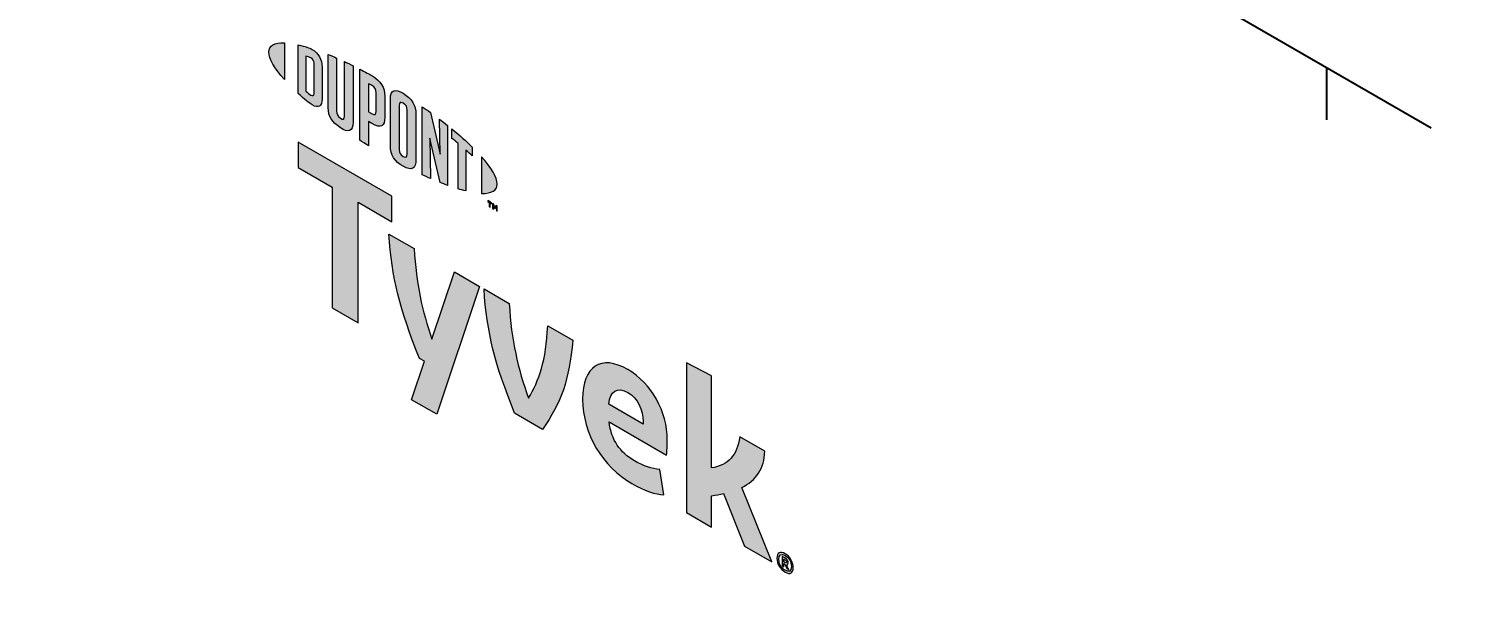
# Model space of a CAD drawing. Header units: inches. Extents: x -20.7 to 76.3, y -55.2 to 19.1.
# Drawn here: x -4.562 to -2.407, y 5.367 to 6.204 of the extents above; entities that cross this region are included whole.
import ezdxf

# ---------------------------------------------------------------- set-up
doc = ezdxf.new("R2010")
doc.units = ezdxf.units.IN
doc.header["$MEASUREMENT"] = 0
for name, color, linetype, lineweight in [('G-ANNO-TTLB', 7, 'Continuous', 0), ('LOGOS', 7, 'Continuous', 0), ('TYVEK', 7, 'Continuous', 0)]:
    doc.layers.add(name, color=color, linetype=linetype, lineweight=lineweight)

# ---------------------------------------------------------------- blocks, each defined once
blk = doc.blocks.new('Block_354')
at = {"layer": 'TYVEK', "color": 1, "lineweight": 25, "true_color": 0xff0000}
for p, q in [((-3.1021, 6.819), (-2.4626, 6.4491)), ((-2.6189, 6.5395), (-2.6189, 6.6177)), ((-3.1021, 6.4256), (-2.4626, 6.0557)), ((-2.6189, 6.1461), (-2.6189, 6.068))]:
    blk.add_line(p, q, dxfattribs=at)
at = {"layer": 'TYVEK', "insert": (-2.6981, 6.2641), "char_height": 0.2, "attachment_point": 7, "rotation": 0.9999}
blk.add_mtext('\\C1;\\c255;\\FArial Narrow|b0|i0|c1;\\H0.156298;\\W1.000002;6"', dxfattribs=at)
blk = doc.blocks.new('Block_619')
at = {"layer": 'LOGOS', "true_color": 0x848484, "transparency": 33554687}
h = blk.add_hatch(color=252, dxfattribs=at)
h.dxf.hatch_style = 2
edge = h.paths.add_edge_path()
edge.add_spline(control_points=[(-4.2021, 6.1692), (-4.2021, 6.1592), (-4.1936, 6.1449), (-4.1788, 6.1283), (-4.1788, 6.1283), (-4.1788, 6.183), (-4.1788, 6.183), (-4.1936, 6.1836), (-4.2021, 6.1792), (-4.2021, 6.1692)], knot_values=[0, 0, 0, 0, 1, 1, 1, 2, 2, 2, 3, 3, 3, 3], degree=3, periodic=0)
h = blk.add_hatch(color=252, dxfattribs=at)
h.dxf.hatch_style = 2
edge = h.paths.add_edge_path()
edge.add_spline(control_points=[(-4.1343, 6.1077), (-4.1343, 6.1035), (-4.1365, 6.1034), (-4.1391, 6.1049), (-4.1411, 6.1061), (-4.1443, 6.1087), (-4.1469, 6.111), (-4.1469, 6.111), (-4.1469, 6.1634), (-4.1469, 6.1634), (-4.1443, 6.1627), (-4.1411, 6.1617), (-4.1391, 6.1605), (-4.1365, 6.159), (-4.1343, 6.1563), (-4.1343, 6.1521), (-4.1343, 6.1521), (-4.1343, 6.1077), (-4.1343, 6.1077)], knot_values=[0, 0, 0, 0, 1, 1, 1, 2, 2, 2, 3, 3, 3, 4, 4, 4, 5, 5, 5, 6, 6, 6, 6], degree=3, periodic=0)
edge = h.paths.add_edge_path()
edge.add_spline(control_points=[(-4.1374, 6.1732), (-4.1415, 6.1756), (-4.1475, 6.1777), (-4.1583, 6.1801), (-4.1583, 6.1801), (-4.1583, 6.1075), (-4.1583, 6.1075), (-4.1488, 6.0987), (-4.1415, 6.0926), (-4.1374, 6.0902), (-4.1278, 6.0847), (-4.1225, 6.0883), (-4.1225, 6.099), (-4.1225, 6.099), (-4.1225, 6.1472), (-4.1225, 6.1472), (-4.1225, 6.1579), (-4.1278, 6.1677), (-4.1374, 6.1732)], knot_values=[0, 0, 0, 0, 1, 1, 1, 2, 2, 2, 3, 3, 3, 4, 4, 4, 5, 5, 5, 6, 6, 6, 6], degree=3, periodic=0)
h = blk.add_hatch(color=252, dxfattribs=at)
h.dxf.hatch_style = 2
edge = h.paths.add_edge_path()
edge.add_spline(control_points=[(-4.0892, 6.0732), (-4.0892, 6.069), (-4.0905, 6.067), (-4.0951, 6.0703), (-4.0995, 6.0735), (-4.1008, 6.0764), (-4.1008, 6.0814), (-4.1008, 6.0814), (-4.1008, 6.1604), (-4.1008, 6.1604), (-4.1037, 6.1617), (-4.1104, 6.1645), (-4.1132, 6.1657), (-4.1132, 6.1657), (-4.1132, 6.0858), (-4.1132, 6.0858), (-4.1132, 6.073), (-4.1078, 6.065), (-4.0951, 6.0559), (-4.0834, 6.0476), (-4.0762, 6.0503), (-4.0762, 6.0644), (-4.0762, 6.0644), (-4.0762, 6.1488), (-4.0762, 6.1488), (-4.0786, 6.1501), (-4.0866, 6.1539), (-4.0892, 6.1551), (-4.0892, 6.1551), (-4.0892, 6.0732), (-4.0892, 6.0732)], knot_values=[0, 0, 0, 0, 1, 1, 1, 2, 2, 2, 3, 3, 3, 4, 4, 4, 5, 5, 5, 6, 6, 6, 7, 7, 7, 8, 8, 8, 9, 9, 9, 10, 10, 10, 10], degree=3, periodic=0)
h = blk.add_hatch(color=252, dxfattribs=at)
h.dxf.hatch_style = 2
edge = h.paths.add_edge_path()
edge.add_spline(control_points=[(-4.0417, 6.0805), (-4.0417, 6.0759), (-4.0431, 6.0744), (-4.0484, 6.0774), (-4.0484, 6.0774), (-4.053, 6.08), (-4.053, 6.08), (-4.053, 6.08), (-4.053, 6.122), (-4.053, 6.122), (-4.051, 6.1209), (-4.0499, 6.1203), (-4.0487, 6.1196), (-4.0429, 6.1163), (-4.0417, 6.1132), (-4.0417, 6.1085), (-4.0417, 6.1085), (-4.0417, 6.0805), (-4.0417, 6.0805)], knot_values=[0, 0, 0, 0, 1, 1, 1, 2, 2, 2, 3, 3, 3, 4, 4, 4, 5, 5, 5, 6, 6, 6, 6], degree=3, periodic=0)
edge = h.paths.add_edge_path()
edge.add_spline(control_points=[(-4.0479, 6.134), (-4.0502, 6.1353), (-4.0584, 6.1398), (-4.066, 6.1437), (-4.066, 6.1437), (-4.066, 6.0374), (-4.066, 6.0374), (-4.0634, 6.0357), (-4.0567, 6.0314), (-4.053, 6.0292), (-4.053, 6.0292), (-4.053, 6.0653), (-4.053, 6.0653), (-4.053, 6.0653), (-4.0479, 6.0623), (-4.0479, 6.0623), (-4.0342, 6.0545), (-4.0286, 6.0582), (-4.0286, 6.0717), (-4.0286, 6.0717), (-4.0286, 6.1031), (-4.0286, 6.1031), (-4.0286, 6.1163), (-4.035, 6.1266), (-4.0479, 6.134)], knot_values=[0, 0, 0, 0, 1, 1, 1, 2, 2, 2, 3, 3, 3, 4, 4, 4, 5, 5, 5, 6, 6, 6, 7, 7, 7, 8, 8, 8, 8], degree=3, periodic=0)
h = blk.add_hatch(color=252, dxfattribs=at)
h.dxf.hatch_style = 2
edge = h.paths.add_edge_path()
edge.add_spline(control_points=[(-3.9952, 6.0165), (-3.9952, 6.0123), (-3.9964, 6.0108), (-4.001, 6.0133), (-4.0058, 6.0159), (-4.0071, 6.019), (-4.0071, 6.0233), (-4.0071, 6.0233), (-4.0071, 6.0896), (-4.0071, 6.0896), (-4.0071, 6.0939), (-4.0058, 6.0956), (-4.001, 6.0927), (-3.9964, 6.0899), (-3.9952, 6.0869), (-3.9952, 6.0827), (-3.9952, 6.0827), (-3.9952, 6.0165), (-3.9952, 6.0165)], knot_values=[0, 0, 0, 0, 1, 1, 1, 2, 2, 2, 3, 3, 3, 4, 4, 4, 5, 5, 5, 6, 6, 6, 6], degree=3, periodic=0)
edge = h.paths.add_edge_path()
edge.add_spline(control_points=[(-4.001, 6.1076), (-4.0131, 6.1152), (-4.0203, 6.1132), (-4.0203, 6.0993), (-4.0203, 6.0993), (-4.0203, 6.0297), (-4.0203, 6.0297), (-4.0203, 6.0149), (-4.0138, 6.0051), (-4.001, 5.9984), (-3.9886, 5.9918), (-3.982, 5.9935), (-3.982, 6.0092), (-3.982, 6.0092), (-3.982, 6.0756), (-3.982, 6.0756), (-3.982, 6.0905), (-3.9879, 6.0993), (-4.001, 6.1076)], knot_values=[0, 0, 0, 0, 1, 1, 1, 2, 2, 2, 3, 3, 3, 4, 4, 4, 5, 5, 5, 6, 6, 6, 6], degree=3, periodic=0)
h = blk.add_hatch(color=252, dxfattribs=at)
h.dxf.hatch_style = 2
edge = h.paths.add_edge_path()
edge.add_spline(control_points=[(-3.9459, 6.0165), (-3.9459, 6.0165), (-3.9603, 6.0789), (-3.9603, 6.0789), (-3.9643, 6.0818), (-3.969, 6.0851), (-3.9727, 6.0876), (-3.9727, 6.0876), (-3.9727, 5.9856), (-3.9727, 5.9856), (-3.9701, 5.9844), (-3.9635, 5.9815), (-3.9601, 5.98), (-3.9601, 5.98), (-3.9612, 6.0407), (-3.9612, 6.0407), (-3.9612, 6.0407), (-3.9459, 5.9741), (-3.9459, 5.9741), (-3.9426, 5.9728), (-3.9379, 5.971), (-3.9348, 5.9699), (-3.9348, 5.9699), (-3.9348, 6.0596), (-3.9348, 6.0596), (-3.938, 6.0622), (-3.9439, 6.0667), (-3.9468, 6.0689), (-3.9468, 6.0689), (-3.9459, 6.0165), (-3.9459, 6.0165)], knot_values=[0, 0, 0, 0, 1, 1, 1, 2, 2, 2, 3, 3, 3, 4, 4, 4, 5, 5, 5, 6, 6, 6, 7, 7, 7, 8, 8, 8, 9, 9, 9, 10, 10, 10, 10], degree=3, periodic=0)
h = blk.add_hatch(color=252, dxfattribs=at)
h.dxf.hatch_style = 2
edge = h.paths.add_edge_path()
edge.add_spline(control_points=[(-3.9283, 6.0402), (-3.9251, 6.0376), (-3.9219, 6.0351), (-3.9188, 6.0325), (-3.9188, 6.0325), (-3.9188, 5.9647), (-3.9188, 5.9647), (-3.916, 5.9638), (-3.9107, 5.9623), (-3.9072, 5.9615), (-3.9072, 5.9615), (-3.9072, 6.0226), (-3.9072, 6.0226), (-3.9038, 6.0196), (-3.9006, 6.0167), (-3.8977, 6.0141), (-3.8977, 6.0141), (-3.8977, 6.0272), (-3.8977, 6.0272), (-3.9069, 6.0362), (-3.9168, 6.0449), (-3.9283, 6.0543), (-3.9283, 6.0543), (-3.9283, 6.0402), (-3.9283, 6.0402)], knot_values=[0, 0, 0, 0, 1, 1, 1, 2, 2, 2, 3, 3, 3, 4, 4, 4, 5, 5, 5, 6, 6, 6, 7, 7, 7, 8, 8, 8, 8], degree=3, periodic=0)
h = blk.add_hatch(color=252, dxfattribs=at)
h.dxf.hatch_style = 2
edge = h.paths.add_edge_path()
edge.add_spline(control_points=[(-3.8603, 5.9719), (-3.8603, 5.9619), (-3.8688, 5.9574), (-3.8837, 5.9579), (-3.8837, 5.9579), (-3.8837, 6.0127), (-3.8837, 6.0127), (-3.8688, 5.9961), (-3.8603, 5.9818), (-3.8603, 5.9719)], knot_values=[0, 0, 0, 0, 1, 1, 1, 2, 2, 2, 3, 3, 3, 3], degree=3, periodic=0)
h = blk.add_hatch(color=252, dxfattribs=at)
h.dxf.hatch_style = 2
edge = h.paths.add_edge_path()
edge.add_spline(control_points=[(-3.8673, 5.943), (-3.8673, 5.943), (-3.8659, 5.9421), (-3.8659, 5.9421), (-3.8659, 5.9421), (-3.8638, 5.9372), (-3.8638, 5.9372), (-3.8638, 5.9372), (-3.8617, 5.9397), (-3.8617, 5.9397), (-3.8617, 5.9397), (-3.8603, 5.939), (-3.8603, 5.939), (-3.8603, 5.939), (-3.8603, 5.9311), (-3.8603, 5.9311), (-3.8603, 5.9311), (-3.8616, 5.9318), (-3.8616, 5.9318), (-3.8616, 5.9318), (-3.8616, 5.9374), (-3.8616, 5.9374), (-3.8616, 5.9374), (-3.8637, 5.9349), (-3.8637, 5.9349), (-3.8637, 5.9349), (-3.8639, 5.9349), (-3.8639, 5.9349), (-3.8639, 5.9349), (-3.866, 5.9399), (-3.866, 5.9399), (-3.866, 5.9399), (-3.866, 5.9343), (-3.866, 5.9343), (-3.866, 5.9343), (-3.8673, 5.9351), (-3.8673, 5.9351), (-3.8673, 5.9351), (-3.8673, 5.943), (-3.8673, 5.943)], knot_values=[0, 0, 0, 0, 1, 1, 1, 2, 2, 2, 3, 3, 3, 4, 4, 4, 5, 5, 5, 6, 6, 6, 7, 7, 7, 8, 8, 8, 9, 9, 9, 10, 10, 10, 11, 11, 11, 12, 12, 12, 13, 13, 13, 13], degree=3, periodic=0)
edge = h.paths.add_edge_path()
edge.add_spline(control_points=[(-3.8722, 5.9444), (-3.8722, 5.9444), (-3.8743, 5.9456), (-3.8743, 5.9456), (-3.8743, 5.9456), (-3.8743, 5.947), (-3.8743, 5.947), (-3.8743, 5.947), (-3.8687, 5.9438), (-3.8687, 5.9438), (-3.8687, 5.9438), (-3.8687, 5.9424), (-3.8687, 5.9424), (-3.8687, 5.9424), (-3.8709, 5.9436), (-3.8709, 5.9436), (-3.8709, 5.9436), (-3.8709, 5.9371), (-3.8709, 5.9371), (-3.8709, 5.9371), (-3.8722, 5.9379), (-3.8722, 5.9379), (-3.8722, 5.9379), (-3.8722, 5.9444), (-3.8722, 5.9444)], knot_values=[0, 0, 0, 0, 1, 1, 1, 2, 2, 2, 3, 3, 3, 4, 4, 4, 5, 5, 5, 6, 6, 6, 7, 7, 7, 8, 8, 8, 8], degree=3, periodic=0)
at = {"layer": 'LOGOS'}
for points, knots in [([(-4.2021, 6.1692), (-4.2021, 6.1592), (-4.1936, 6.1449), (-4.1788, 6.1283), (-4.1788, 6.1283), (-4.1788, 6.183), (-4.1788, 6.183), (-4.1936, 6.1836), (-4.2021, 6.1792), (-4.2021, 6.1692)], [0, 0, 0, 0, 1, 1, 1, 2, 2, 2, 3, 3, 3, 3]), ([(-4.1374, 6.1732), (-4.1415, 6.1756), (-4.1475, 6.1777), (-4.1583, 6.1801), (-4.1583, 6.1801), (-4.1583, 6.1075), (-4.1583, 6.1075), (-4.1488, 6.0987), (-4.1415, 6.0926), (-4.1374, 6.0902), (-4.1278, 6.0847), (-4.1225, 6.0883), (-4.1225, 6.099), (-4.1225, 6.099), (-4.1225, 6.1472), (-4.1225, 6.1472), (-4.1225, 6.1579), (-4.1278, 6.1677), (-4.1374, 6.1732)], [0, 0, 0, 0, 1, 1, 1, 2, 2, 2, 3, 3, 3, 4, 4, 4, 5, 5, 5, 6, 6, 6, 6]), ([(-4.1343, 6.1077), (-4.1343, 6.1035), (-4.1365, 6.1034), (-4.1391, 6.1049), (-4.1411, 6.1061), (-4.1443, 6.1087), (-4.1469, 6.111), (-4.1469, 6.111), (-4.1469, 6.1634), (-4.1469, 6.1634), (-4.1443, 6.1627), (-4.1411, 6.1617), (-4.1391, 6.1605), (-4.1365, 6.159), (-4.1343, 6.1563), (-4.1343, 6.1521), (-4.1343, 6.1521), (-4.1343, 6.1077), (-4.1343, 6.1077)], [0, 0, 0, 0, 1, 1, 1, 2, 2, 2, 3, 3, 3, 4, 4, 4, 5, 5, 5, 6, 6, 6, 6]), ([(-4.0892, 6.0732), (-4.0892, 6.069), (-4.0905, 6.067), (-4.0951, 6.0703), (-4.0995, 6.0735), (-4.1008, 6.0764), (-4.1008, 6.0814), (-4.1008, 6.0814), (-4.1008, 6.1604), (-4.1008, 6.1604), (-4.1037, 6.1617), (-4.1104, 6.1645), (-4.1132, 6.1657), (-4.1132, 6.1657), (-4.1132, 6.0858), (-4.1132, 6.0858), (-4.1132, 6.073), (-4.1078, 6.065), (-4.0951, 6.0559), (-4.0834, 6.0476), (-4.0762, 6.0503), (-4.0762, 6.0644), (-4.0762, 6.0644), (-4.0762, 6.1488), (-4.0762, 6.1488), (-4.0786, 6.1501), (-4.0866, 6.1539), (-4.0892, 6.1551), (-4.0892, 6.1551), (-4.0892, 6.0732), (-4.0892, 6.0732)], [0, 0, 0, 0, 1, 1, 1, 2, 2, 2, 3, 3, 3, 4, 4, 4, 5, 5, 5, 6, 6, 6, 7, 7, 7, 8, 8, 8, 9, 9, 9, 10, 10, 10, 10]), ([(-4.0479, 6.134), (-4.0502, 6.1353), (-4.0584, 6.1398), (-4.066, 6.1437), (-4.066, 6.1437), (-4.066, 6.0374), (-4.066, 6.0374), (-4.0634, 6.0357), (-4.0567, 6.0314), (-4.053, 6.0292), (-4.053, 6.0292), (-4.053, 6.0653), (-4.053, 6.0653), (-4.053, 6.0653), (-4.0479, 6.0623), (-4.0479, 6.0623), (-4.0342, 6.0545), (-4.0286, 6.0582), (-4.0286, 6.0717), (-4.0286, 6.0717), (-4.0286, 6.1031), (-4.0286, 6.1031), (-4.0286, 6.1163), (-4.035, 6.1266), (-4.0479, 6.134)], [0, 0, 0, 0, 1, 1, 1, 2, 2, 2, 3, 3, 3, 4, 4, 4, 5, 5, 5, 6, 6, 6, 7, 7, 7, 8, 8, 8, 8]), ([(-4.0417, 6.0805), (-4.0417, 6.0759), (-4.0431, 6.0744), (-4.0484, 6.0774), (-4.0484, 6.0774), (-4.053, 6.08), (-4.053, 6.08), (-4.053, 6.08), (-4.053, 6.122), (-4.053, 6.122), (-4.051, 6.1209), (-4.0499, 6.1203), (-4.0487, 6.1196), (-4.0429, 6.1163), (-4.0417, 6.1132), (-4.0417, 6.1085), (-4.0417, 6.1085), (-4.0417, 6.0805), (-4.0417, 6.0805)], [0, 0, 0, 0, 1, 1, 1, 2, 2, 2, 3, 3, 3, 4, 4, 4, 5, 5, 5, 6, 6, 6, 6]), ([(-4.001, 6.1076), (-4.0131, 6.1152), (-4.0203, 6.1132), (-4.0203, 6.0993), (-4.0203, 6.0993), (-4.0203, 6.0297), (-4.0203, 6.0297), (-4.0203, 6.0149), (-4.0138, 6.0051), (-4.001, 5.9984), (-3.9886, 5.9918), (-3.982, 5.9935), (-3.982, 6.0092), (-3.982, 6.0092), (-3.982, 6.0756), (-3.982, 6.0756), (-3.982, 6.0905), (-3.9879, 6.0993), (-4.001, 6.1076)], [0, 0, 0, 0, 1, 1, 1, 2, 2, 2, 3, 3, 3, 4, 4, 4, 5, 5, 5, 6, 6, 6, 6]), ([(-3.9952, 6.0165), (-3.9952, 6.0123), (-3.9964, 6.0108), (-4.001, 6.0133), (-4.0058, 6.0159), (-4.0071, 6.019), (-4.0071, 6.0233), (-4.0071, 6.0233), (-4.0071, 6.0896), (-4.0071, 6.0896), (-4.0071, 6.0939), (-4.0058, 6.0956), (-4.001, 6.0927), (-3.9964, 6.0899), (-3.9952, 6.0869), (-3.9952, 6.0827), (-3.9952, 6.0827), (-3.9952, 6.0165), (-3.9952, 6.0165)], [0, 0, 0, 0, 1, 1, 1, 2, 2, 2, 3, 3, 3, 4, 4, 4, 5, 5, 5, 6, 6, 6, 6]), ([(-3.9459, 6.0165), (-3.9459, 6.0165), (-3.9603, 6.0789), (-3.9603, 6.0789), (-3.9643, 6.0818), (-3.969, 6.0851), (-3.9727, 6.0876), (-3.9727, 6.0876), (-3.9727, 5.9856), (-3.9727, 5.9856), (-3.9701, 5.9844), (-3.9635, 5.9815), (-3.9601, 5.98), (-3.9601, 5.98), (-3.9612, 6.0407), (-3.9612, 6.0407), (-3.9612, 6.0407), (-3.9459, 5.9741), (-3.9459, 5.9741), (-3.9426, 5.9728), (-3.9379, 5.971), (-3.9348, 5.9699), (-3.9348, 5.9699), (-3.9348, 6.0596), (-3.9348, 6.0596), (-3.938, 6.0622), (-3.9439, 6.0667), (-3.9468, 6.0689), (-3.9468, 6.0689), (-3.9459, 6.0165), (-3.9459, 6.0165)], [0, 0, 0, 0, 1, 1, 1, 2, 2, 2, 3, 3, 3, 4, 4, 4, 5, 5, 5, 6, 6, 6, 7, 7, 7, 8, 8, 8, 9, 9, 9, 10, 10, 10, 10]), ([(-3.9283, 6.0402), (-3.9251, 6.0376), (-3.9219, 6.0351), (-3.9188, 6.0325), (-3.9188, 6.0325), (-3.9188, 5.9647), (-3.9188, 5.9647), (-3.916, 5.9638), (-3.9107, 5.9623), (-3.9072, 5.9615), (-3.9072, 5.9615), (-3.9072, 6.0226), (-3.9072, 6.0226), (-3.9038, 6.0196), (-3.9006, 6.0167), (-3.8977, 6.0141), (-3.8977, 6.0141), (-3.8977, 6.0272), (-3.8977, 6.0272), (-3.9069, 6.0362), (-3.9168, 6.0449), (-3.9283, 6.0543), (-3.9283, 6.0543), (-3.9283, 6.0402), (-3.9283, 6.0402)], [0, 0, 0, 0, 1, 1, 1, 2, 2, 2, 3, 3, 3, 4, 4, 4, 5, 5, 5, 6, 6, 6, 7, 7, 7, 8, 8, 8, 8]), ([(-3.8603, 5.9719), (-3.8603, 5.9619), (-3.8688, 5.9574), (-3.8837, 5.9579), (-3.8837, 5.9579), (-3.8837, 6.0127), (-3.8837, 6.0127), (-3.8688, 5.9961), (-3.8603, 5.9818), (-3.8603, 5.9719)], [0, 0, 0, 0, 1, 1, 1, 2, 2, 2, 3, 3, 3, 3]), ([(-3.8722, 5.9444), (-3.8722, 5.9444), (-3.8743, 5.9456), (-3.8743, 5.9456), (-3.8743, 5.9456), (-3.8743, 5.947), (-3.8743, 5.947), (-3.8743, 5.947), (-3.8687, 5.9438), (-3.8687, 5.9438), (-3.8687, 5.9438), (-3.8687, 5.9424), (-3.8687, 5.9424), (-3.8687, 5.9424), (-3.8709, 5.9436), (-3.8709, 5.9436), (-3.8709, 5.9436), (-3.8709, 5.9371), (-3.8709, 5.9371), (-3.8709, 5.9371), (-3.8722, 5.9379), (-3.8722, 5.9379), (-3.8722, 5.9379), (-3.8722, 5.9444), (-3.8722, 5.9444)], [0, 0, 0, 0, 1, 1, 1, 2, 2, 2, 3, 3, 3, 4, 4, 4, 5, 5, 5, 6, 6, 6, 7, 7, 7, 8, 8, 8, 8]), ([(-3.8673, 5.943), (-3.8673, 5.943), (-3.8659, 5.9421), (-3.8659, 5.9421), (-3.8659, 5.9421), (-3.8638, 5.9372), (-3.8638, 5.9372), (-3.8638, 5.9372), (-3.8617, 5.9397), (-3.8617, 5.9397), (-3.8617, 5.9397), (-3.8603, 5.939), (-3.8603, 5.939), (-3.8603, 5.939), (-3.8603, 5.9311), (-3.8603, 5.9311), (-3.8603, 5.9311), (-3.8616, 5.9318), (-3.8616, 5.9318), (-3.8616, 5.9318), (-3.8616, 5.9374), (-3.8616, 5.9374), (-3.8616, 5.9374), (-3.8637, 5.9349), (-3.8637, 5.9349), (-3.8637, 5.9349), (-3.8639, 5.9349), (-3.8639, 5.9349), (-3.8639, 5.9349), (-3.866, 5.9399), (-3.866, 5.9399), (-3.866, 5.9399), (-3.866, 5.9343), (-3.866, 5.9343), (-3.866, 5.9343), (-3.8673, 5.9351), (-3.8673, 5.9351), (-3.8673, 5.9351), (-3.8673, 5.943), (-3.8673, 5.943)], [0, 0, 0, 0, 1, 1, 1, 2, 2, 2, 3, 3, 3, 4, 4, 4, 5, 5, 5, 6, 6, 6, 7, 7, 7, 8, 8, 8, 9, 9, 9, 10, 10, 10, 11, 11, 11, 12, 12, 12, 13, 13, 13, 13])]:
    blk.add_open_spline(points, degree=3, knots=knots, dxfattribs=at)
blk = doc.blocks.new('Block_623')
at = {"layer": 'LOGOS', "true_color": 0x848484, "transparency": 33554687}
h = blk.add_hatch(color=252, dxfattribs=at)
h.dxf.hatch_style = 2
h.paths.add_polyline_path([(-4.018, 5.9535), (-4.1583, 6.0345), (-4.1583, 5.9964), (-4.1076, 5.9671), (-4.1076, 5.7866), (-4.0687, 5.7641), (-4.0687, 5.9446), (-4.018, 5.9154)])
h = blk.add_hatch(color=252, dxfattribs=at)
h.dxf.hatch_style = 2
edge = h.paths.add_edge_path()
edge.add_spline(control_points=[(-3.7848, 5.7598), (-3.7872, 5.7078), (-3.7976, 5.6776), (-3.8137, 5.6516), (-3.8292, 5.6958), (-3.8393, 5.7379), (-3.8423, 5.793), (-3.8423, 5.793), (-3.8801, 5.8149), (-3.8801, 5.8149), (-3.876, 5.7497), (-3.8638, 5.7024), (-3.8344, 5.6289), (-3.8344, 5.6289), (-3.7927, 5.6048), (-3.7927, 5.6048), (-3.7643, 5.645), (-3.7526, 5.6785), (-3.7472, 5.7381), (-3.7472, 5.7381), (-3.7848, 5.7598), (-3.7848, 5.7598)], knot_values=[0, 0, 0, 0, 1, 1, 1, 2, 2, 2, 3, 3, 3, 4, 4, 4, 5, 5, 5, 6, 6, 6, 7, 7, 7, 7], degree=3, periodic=0)
h = blk.add_hatch(color=252, dxfattribs=at)
h.dxf.hatch_style = 2
edge = h.paths.add_edge_path()
edge.add_spline(control_points=[(-3.6935, 5.6425), (-3.6935, 5.6425), (-3.6418, 5.6126), (-3.6418, 5.6126), (-3.6418, 5.6126), (-3.6418, 5.6164), (-3.6418, 5.6164), (-3.6418, 5.6338), (-3.6499, 5.6514), (-3.6649, 5.66), (-3.6807, 5.6691), (-3.6911, 5.6623), (-3.6935, 5.6425)], knot_values=[0, 0, 0, 0, 1, 1, 1, 2, 2, 2, 3, 3, 3, 4, 4, 4, 4], degree=3, periodic=0)
edge = h.paths.add_edge_path()
edge.add_spline(control_points=[(-3.611, 5.5068), (-3.623, 5.5074), (-3.6407, 5.5133), (-3.6587, 5.5237), (-3.7025, 5.549), (-3.7325, 5.5981), (-3.7325, 5.65), (-3.7325, 5.6996), (-3.705, 5.7175), (-3.6649, 5.6944), (-3.6292, 5.6738), (-3.6058, 5.6312), (-3.6058, 5.5893), (-3.6058, 5.58), (-3.6064, 5.5722), (-3.6069, 5.5662), (-3.6069, 5.5662), (-3.693, 5.6159), (-3.693, 5.6159), (-3.6894, 5.5889), (-3.6766, 5.5703), (-3.6548, 5.5577), (-3.6415, 5.55), (-3.6287, 5.546), (-3.617, 5.5449), (-3.617, 5.5449), (-3.611, 5.5068), (-3.611, 5.5068)], knot_values=[0, 0, 0, 0, 1, 1, 1, 2, 2, 2, 3, 3, 3, 4, 4, 4, 5, 5, 5, 6, 6, 6, 7, 7, 7, 8, 8, 8, 9, 9, 9, 9], degree=3, periodic=0)
h = blk.add_hatch(color=252, dxfattribs=at)
h.dxf.hatch_style = 2
edge = h.paths.add_edge_path()
edge.add_spline(control_points=[(-3.4944, 5.5178), (-3.4944, 5.5178), (-3.4492, 5.4065), (-3.4492, 5.4065), (-3.4492, 5.4065), (-3.49, 5.4301), (-3.49, 5.4301), (-3.49, 5.4301), (-3.5214, 5.509), (-3.5214, 5.509), (-3.5271, 5.5077), (-3.5331, 5.5064), (-3.5396, 5.5055), (-3.5396, 5.5055), (-3.5396, 5.4587), (-3.5396, 5.4587), (-3.5396, 5.4587), (-3.5772, 5.4804), (-3.5772, 5.4804), (-3.5772, 5.4804), (-3.5772, 5.7043), (-3.5772, 5.7043), (-3.5772, 5.7043), (-3.5396, 5.6848), (-3.5396, 5.6848), (-3.5396, 5.6848), (-3.5396, 5.5471), (-3.5396, 5.5471), (-3.514, 5.5513), (-3.5015, 5.566), (-3.4971, 5.5937), (-3.4971, 5.5937), (-3.4598, 5.5722), (-3.4598, 5.5722), (-3.4606, 5.5458), (-3.4726, 5.5287), (-3.4944, 5.5178)], knot_values=[0, 0, 0, 0, 1, 1, 1, 2, 2, 2, 3, 3, 3, 4, 4, 4, 5, 5, 5, 6, 6, 6, 7, 7, 7, 8, 8, 8, 9, 9, 9, 10, 10, 10, 11, 11, 11, 12, 12, 12, 12], degree=3, periodic=0)
at = {"layer": 'LOGOS'}
blk.add_lwpolyline([(-4.018, 5.9535), (-4.1583, 6.0345), (-4.1583, 5.9964), (-4.1076, 5.9671), (-4.1076, 5.7866), (-4.0687, 5.7641), (-4.0687, 5.9446), (-4.018, 5.9154)], close=True, dxfattribs=at)
for points, knots in [([(-3.7848, 5.7598), (-3.7872, 5.7078), (-3.7976, 5.6776), (-3.8137, 5.6516), (-3.8292, 5.6958), (-3.8393, 5.7379), (-3.8423, 5.793), (-3.8423, 5.793), (-3.8801, 5.8149), (-3.8801, 5.8149), (-3.876, 5.7497), (-3.8638, 5.7024), (-3.8344, 5.6289), (-3.8344, 5.6289), (-3.7927, 5.6048), (-3.7927, 5.6048), (-3.7643, 5.645), (-3.7526, 5.6785), (-3.7472, 5.7381), (-3.7472, 5.7381), (-3.7848, 5.7598), (-3.7848, 5.7598)], [0, 0, 0, 0, 1, 1, 1, 2, 2, 2, 3, 3, 3, 4, 4, 4, 5, 5, 5, 6, 6, 6, 7, 7, 7, 7]), ([(-3.611, 5.5068), (-3.623, 5.5074), (-3.6407, 5.5133), (-3.6587, 5.5237), (-3.7025, 5.549), (-3.7325, 5.5981), (-3.7325, 5.65), (-3.7325, 5.6996), (-3.705, 5.7175), (-3.6649, 5.6944), (-3.6292, 5.6738), (-3.6058, 5.6312), (-3.6058, 5.5893), (-3.6058, 5.58), (-3.6064, 5.5722), (-3.6069, 5.5662), (-3.6069, 5.5662), (-3.693, 5.6159), (-3.693, 5.6159), (-3.6894, 5.5889), (-3.6766, 5.5703), (-3.6548, 5.5577), (-3.6415, 5.55), (-3.6287, 5.546), (-3.617, 5.5449), (-3.617, 5.5449), (-3.611, 5.5068), (-3.611, 5.5068)], [0, 0, 0, 0, 1, 1, 1, 2, 2, 2, 3, 3, 3, 4, 4, 4, 5, 5, 5, 6, 6, 6, 7, 7, 7, 8, 8, 8, 9, 9, 9, 9]), ([(-3.4944, 5.5178), (-3.4944, 5.5178), (-3.4492, 5.4065), (-3.4492, 5.4065), (-3.4492, 5.4065), (-3.49, 5.4301), (-3.49, 5.4301), (-3.49, 5.4301), (-3.5214, 5.509), (-3.5214, 5.509), (-3.5271, 5.5077), (-3.5331, 5.5064), (-3.5396, 5.5055), (-3.5396, 5.5055), (-3.5396, 5.4587), (-3.5396, 5.4587), (-3.5396, 5.4587), (-3.5772, 5.4804), (-3.5772, 5.4804), (-3.5772, 5.4804), (-3.5772, 5.7043), (-3.5772, 5.7043), (-3.5772, 5.7043), (-3.5396, 5.6848), (-3.5396, 5.6848), (-3.5396, 5.6848), (-3.5396, 5.5471), (-3.5396, 5.5471), (-3.514, 5.5513), (-3.5015, 5.566), (-3.4971, 5.5937), (-3.4971, 5.5937), (-3.4598, 5.5722), (-3.4598, 5.5722), (-3.4606, 5.5458), (-3.4726, 5.5287), (-3.4944, 5.5178)], [0, 0, 0, 0, 1, 1, 1, 2, 2, 2, 3, 3, 3, 4, 4, 4, 5, 5, 5, 6, 6, 6, 7, 7, 7, 8, 8, 8, 9, 9, 9, 10, 10, 10, 11, 11, 11, 12, 12, 12, 12]), ([(-3.6935, 5.6425), (-3.6935, 5.6425), (-3.6418, 5.6126), (-3.6418, 5.6126), (-3.6418, 5.6126), (-3.6418, 5.6164), (-3.6418, 5.6164), (-3.6418, 5.6338), (-3.6499, 5.6514), (-3.6649, 5.66), (-3.6807, 5.6691), (-3.6911, 5.6623), (-3.6935, 5.6425)], [0, 0, 0, 0, 1, 1, 1, 2, 2, 2, 3, 3, 3, 4, 4, 4, 4])]:
    blk.add_open_spline(points, degree=3, knots=knots, dxfattribs=at)
blk = doc.blocks.new('Block_622')
at = {"layer": 'LOGOS', "true_color": 0x848484, "transparency": 33554687}
h = blk.add_hatch(color=252, dxfattribs=at)
h.dxf.hatch_style = 2
edge = h.paths.add_edge_path()
edge.add_spline(control_points=[(-3.9244, 5.8404), (-3.9244, 5.8404), (-3.9581, 5.7398), (-3.9581, 5.7398), (-3.9725, 5.7819), (-3.9818, 5.8226), (-3.9847, 5.8752), (-3.9847, 5.8752), (-4.0225, 5.8971), (-4.0225, 5.8971), (-4.0185, 5.832), (-4.0062, 5.7846), (-3.9768, 5.7111), (-3.9768, 5.7111), (-3.9692, 5.7067), (-3.9692, 5.7067), (-3.9692, 5.7067), (-3.9885, 5.6492), (-3.9885, 5.6492), (-3.9885, 5.6492), (-3.9509, 5.6275), (-3.9509, 5.6275), (-3.9509, 5.6275), (-3.8868, 5.8187), (-3.8868, 5.8187), (-3.8868, 5.8187), (-3.9244, 5.8404), (-3.9244, 5.8404)], knot_values=[0, 0, 0, 0, 1, 1, 1, 2, 2, 2, 3, 3, 3, 4, 4, 4, 5, 5, 5, 6, 6, 6, 7, 7, 7, 8, 8, 8, 9, 9, 9, 9], degree=3, periodic=0)
at = {"layer": 'LOGOS'}
blk.add_open_spline([(-3.9244, 5.8404), (-3.9244, 5.8404), (-3.9581, 5.7398), (-3.9581, 5.7398), (-3.9725, 5.7819), (-3.9818, 5.8226), (-3.9847, 5.8752), (-3.9847, 5.8752), (-4.0225, 5.8971), (-4.0225, 5.8971), (-4.0185, 5.832), (-4.0062, 5.7846), (-3.9768, 5.7111), (-3.9768, 5.7111), (-3.9692, 5.7067), (-3.9692, 5.7067), (-3.9692, 5.7067), (-3.9885, 5.6492), (-3.9885, 5.6492), (-3.9885, 5.6492), (-3.9509, 5.6275), (-3.9509, 5.6275), (-3.9509, 5.6275), (-3.8868, 5.8187), (-3.8868, 5.8187), (-3.8868, 5.8187), (-3.9244, 5.8404), (-3.9244, 5.8404)], degree=3, knots=[0, 0, 0, 0, 1, 1, 1, 2, 2, 2, 3, 3, 3, 4, 4, 4, 5, 5, 5, 6, 6, 6, 7, 7, 7, 8, 8, 8, 9, 9, 9, 9], dxfattribs=at)
blk.add_blockref('Block_623', (0, 0), dxfattribs=at)
blk = doc.blocks.new('Block_624')
at = {"layer": 'LOGOS', "true_color": 0x848484, "transparency": 33554687}
h = blk.add_hatch(color=252, dxfattribs=at)
h.dxf.hatch_style = 2
edge = h.paths.add_edge_path()
edge.add_spline(control_points=[(-3.4311, 5.4108), (-3.4311, 5.4108), (-3.4311, 5.4067), (-3.4311, 5.4067), (-3.4311, 5.4067), (-3.4296, 5.4058), (-3.4296, 5.4058), (-3.4281, 5.4049), (-3.4273, 5.4049), (-3.4273, 5.4065), (-3.4273, 5.408), (-3.4281, 5.409), (-3.4296, 5.4099), (-3.4296, 5.4099), (-3.4311, 5.4108), (-3.4311, 5.4108)], knot_values=[0, 0, 0, 0, 1, 1, 1, 2, 2, 2, 3, 3, 3, 4, 4, 4, 5, 5, 5, 5], degree=3, periodic=0)
edge = h.paths.add_edge_path()
edge.add_spline(control_points=[(-3.4338, 5.4149), (-3.4338, 5.4149), (-3.4296, 5.4125), (-3.4296, 5.4125), (-3.4263, 5.4106), (-3.4247, 5.4079), (-3.4247, 5.405), (-3.4247, 5.403), (-3.4255, 5.4021), (-3.4271, 5.4023), (-3.4263, 5.4), (-3.4252, 5.3977), (-3.4238, 5.395), (-3.4238, 5.395), (-3.427, 5.3969), (-3.427, 5.3969), (-3.4282, 5.3992), (-3.429, 5.4013), (-3.4297, 5.4033), (-3.4297, 5.4033), (-3.4311, 5.4042), (-3.4311, 5.4042), (-3.4311, 5.4042), (-3.4311, 5.3992), (-3.4311, 5.3992), (-3.4311, 5.3992), (-3.4338, 5.4008), (-3.4338, 5.4008), (-3.4338, 5.4008), (-3.4338, 5.4149), (-3.4338, 5.4149)], knot_values=[0, 0, 0, 0, 1, 1, 1, 2, 2, 2, 3, 3, 3, 4, 4, 4, 5, 5, 5, 6, 6, 6, 7, 7, 7, 8, 8, 8, 9, 9, 9, 10, 10, 10, 10], degree=3, periodic=0)
edge = h.paths.add_edge_path()
edge.add_spline(control_points=[(-3.4294, 5.416), (-3.4354, 5.4195), (-3.4387, 5.4175), (-3.4387, 5.4104), (-3.4387, 5.4033), (-3.4354, 5.3975), (-3.4294, 5.3941), (-3.4235, 5.3907), (-3.4201, 5.3926), (-3.4201, 5.3997), (-3.4201, 5.4067), (-3.4235, 5.4126), (-3.4294, 5.416)], knot_values=[0, 0, 0, 0, 1, 1, 1, 2, 2, 2, 3, 3, 3, 4, 4, 4, 4], degree=3, periodic=0)
edge = h.paths.add_edge_path()
edge.add_spline(control_points=[(-3.4294, 5.4189), (-3.4221, 5.4146), (-3.4173, 5.4065), (-3.4173, 5.3981), (-3.4173, 5.3896), (-3.4222, 5.3872), (-3.4294, 5.3913), (-3.4368, 5.3956), (-3.4416, 5.4036), (-3.4416, 5.4121), (-3.4416, 5.4205), (-3.4368, 5.4231), (-3.4294, 5.4189)], knot_values=[0, 0, 0, 0, 1, 1, 1, 2, 2, 2, 3, 3, 3, 4, 4, 4, 4], degree=3, periodic=0)
at = {"layer": 'LOGOS'}
for points, knots in [([(-3.4294, 5.4189), (-3.4221, 5.4146), (-3.4173, 5.4065), (-3.4173, 5.3981), (-3.4173, 5.3896), (-3.4222, 5.3872), (-3.4294, 5.3913), (-3.4368, 5.3956), (-3.4416, 5.4036), (-3.4416, 5.4121), (-3.4416, 5.4205), (-3.4368, 5.4231), (-3.4294, 5.4189)], [0, 0, 0, 0, 1, 1, 1, 2, 2, 2, 3, 3, 3, 4, 4, 4, 4]), ([(-3.4294, 5.416), (-3.4354, 5.4195), (-3.4387, 5.4175), (-3.4387, 5.4104), (-3.4387, 5.4033), (-3.4354, 5.3975), (-3.4294, 5.3941), (-3.4235, 5.3907), (-3.4201, 5.3926), (-3.4201, 5.3997), (-3.4201, 5.4067), (-3.4235, 5.4126), (-3.4294, 5.416)], [0, 0, 0, 0, 1, 1, 1, 2, 2, 2, 3, 3, 3, 4, 4, 4, 4]), ([(-3.4338, 5.4149), (-3.4338, 5.4149), (-3.4296, 5.4125), (-3.4296, 5.4125), (-3.4263, 5.4106), (-3.4247, 5.4079), (-3.4247, 5.405), (-3.4247, 5.403), (-3.4255, 5.4021), (-3.4271, 5.4023), (-3.4263, 5.4), (-3.4252, 5.3977), (-3.4238, 5.395), (-3.4238, 5.395), (-3.427, 5.3969), (-3.427, 5.3969), (-3.4282, 5.3992), (-3.429, 5.4013), (-3.4297, 5.4033), (-3.4297, 5.4033), (-3.4311, 5.4042), (-3.4311, 5.4042), (-3.4311, 5.4042), (-3.4311, 5.3992), (-3.4311, 5.3992), (-3.4311, 5.3992), (-3.4338, 5.4008), (-3.4338, 5.4008), (-3.4338, 5.4008), (-3.4338, 5.4149), (-3.4338, 5.4149)], [0, 0, 0, 0, 1, 1, 1, 2, 2, 2, 3, 3, 3, 4, 4, 4, 5, 5, 5, 6, 6, 6, 7, 7, 7, 8, 8, 8, 9, 9, 9, 10, 10, 10, 10]), ([(-3.4311, 5.4108), (-3.4311, 5.4108), (-3.4311, 5.4067), (-3.4311, 5.4067), (-3.4311, 5.4067), (-3.4296, 5.4058), (-3.4296, 5.4058), (-3.4281, 5.4049), (-3.4273, 5.4049), (-3.4273, 5.4065), (-3.4273, 5.408), (-3.4281, 5.409), (-3.4296, 5.4099), (-3.4296, 5.4099), (-3.4311, 5.4108), (-3.4311, 5.4108)], [0, 0, 0, 0, 1, 1, 1, 2, 2, 2, 3, 3, 3, 4, 4, 4, 5, 5, 5, 5])]:
    blk.add_open_spline(points, degree=3, knots=knots, dxfattribs=at)
blk = doc.blocks.new('Block_621')
at = {"layer": 'LOGOS'}
for name in ['Block_622', 'Block_624']:
    blk.add_blockref(name, (0, 0), dxfattribs=at)
blk = doc.blocks.new('Block_620')
at = {"layer": 'LOGOS'}
blk.add_blockref('Block_621', (0, 0), dxfattribs=at)
blk = doc.blocks.new('Block_618')
at = {"layer": 'LOGOS'}
for name in ['Block_619', 'Block_620']:
    blk.add_blockref(name, (0, 0), dxfattribs=at)

msp = doc.modelspace()

# ---------------------------------------------------------------- hatches: boundary and pattern name
at = {"layer": 'G-ANNO-TTLB', "true_color": 0xff00ff, "transparency": 33554687}
h = msp.add_hatch(color=6, dxfattribs=at)
edge = h.paths.add_edge_path()
edge.add_spline(control_points=[(20.0342, -15.1346), (20.0342, -15.1346), (-20.6658, -15.1346), (-20.6658, -15.1346), (-20.6658, -15.1346), (-20.6658, 19.0008), (-20.6658, 19.0008), (-20.6658, 19.0008), (20.0342, 19.0008), (20.0342, 19.0008), (20.0342, 19.0008), (20.0342, -15.1346), (20.0342, -15.1346)], knot_values=[0, 0, 0, 0, 1, 1, 1, 2, 2, 2, 3, 3, 3, 4, 4, 4, 4], degree=3, periodic=0)
edge = h.paths.add_edge_path()
edge.add_spline(control_points=[(-20.5408, 18.8757), (-20.5408, 18.8757), (-20.5408, -15.0095), (-20.5408, -15.0095), (-20.5408, -15.0095), (19.9092, -15.0095), (19.9092, -15.0095), (19.9092, -15.0095), (19.9092, 18.8757), (19.9092, 18.8757), (19.9092, 18.8757), (-20.5408, 18.8757), (-20.5408, 18.8757)], knot_values=[0, 0, 0, 0, 1, 1, 1, 2, 2, 2, 3, 3, 3, 4, 4, 4, 4], degree=3, periodic=0)
edge.add_line((-20.5408, 18.8757), (-20.5408, 18.8757))

# ---------------------------------------------------------------- linework, layer by layer
at = {"layer": 'G-ANNO-TTLB'}
for points in [[(20.0342, -15.1346), (20.0342, -15.1346), (-20.6658, -15.1346), (-20.6658, -15.1346), (-20.6658, -15.1346), (-20.6658, 19.0008), (-20.6658, 19.0008), (-20.6658, 19.0008), (20.0342, 19.0008), (20.0342, 19.0008), (20.0342, 19.0008), (20.0342, -15.1346), (20.0342, -15.1346)], [(-20.5408, 18.8757), (-20.5408, 18.8757), (-20.5408, -15.0095), (-20.5408, -15.0095), (-20.5408, -15.0095), (19.9092, -15.0095), (19.9092, -15.0095), (19.9092, -15.0095), (19.9092, 18.8757), (19.9092, 18.8757), (19.9092, 18.8757), (-20.5408, 18.8757), (-20.5408, 18.8757)]]:
    msp.add_open_spline(points, degree=3, knots=[0, 0, 0, 0, 1, 1, 1, 2, 2, 2, 3, 3, 3, 4, 4, 4, 4], dxfattribs=at)

# ---------------------------------------------------------------- block references
at = {"layer": 'LOGOS'}
msp.add_blockref('Block_618', (0, 0), dxfattribs=at)
at = {"layer": 'TYVEK'}
msp.add_blockref('Block_354', (0, 0), dxfattribs=at)

doc.saveas('drawing.dxf')
